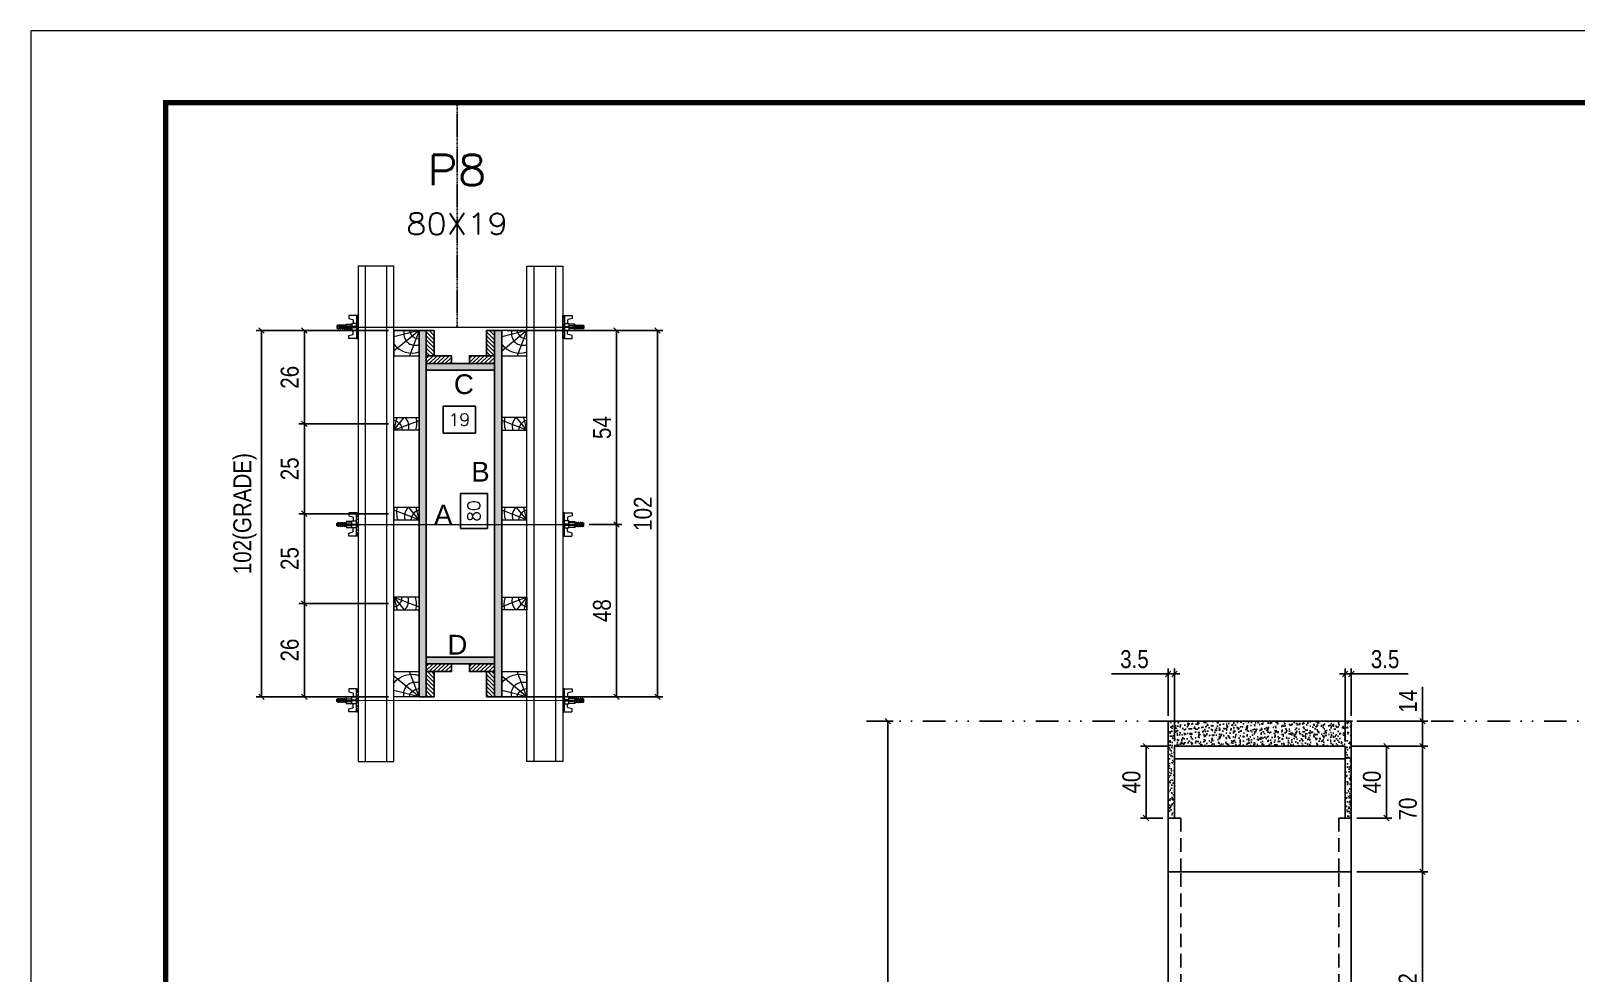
# Model space of a CAD drawing. Header units: millimetres. Extents: x 169816 to 178745, y 96537 to 113647.
# Drawn here: x 174585 to 175445, y 109696 to 110221 of the extents above; entities that cross this region are included whole.
import ezdxf
from ezdxf.enums import TextEntityAlignment as Align

# ---------------------------------------------------------------- set-up
doc = ezdxf.new("R2010")
doc.units = ezdxf.units.MM
for name, pattern in [('DASHED', [0.75, 0.5, -0.25]), ('DIVIDE2', [0.625, 0.25, -0.125, 0, -0.125, 0, -0.125]), ('HIDDEN', [0.375, 0.25, -0.125])]:
    doc.linetypes.add(name, pattern=pattern)
for name, color, linetype in [('CHAPA', 1, 'Continuous'), ('COTA', 241, 'Continuous'), ('Cota Seção (2x)', 241, 'Continuous'), ('MEIO_PONT', 93, 'Continuous'), ('Nível', 160, 'Continuous'), ('Painéis', 200, 'Continuous'), ('SARR_2.2x7', 40, 'Continuous'), ('SARRAFO', 251, 'Continuous'), ('Sarrafo de Pressão', 42, 'HIDDEN'), ('Texto de Titulo', 7, 'Continuous'), ('Texto Qtd Sarr', 242, 'Continuous'), ('TEXTO_GERAL', 7, 'Continuous')]:
    doc.layers.add(name, color=color, linetype=linetype)
for name, color, linetype, lineweight in [('Folhas', 255, 'Continuous', 9), ('Hachura', 251, 'Continuous', 9), ('Madeira', 126, 'Continuous', 18), ('Perfil Metálico', 224, 'Continuous', 18), ('SARRAFO DE PRESSAO', 251, 'DASHED', 9), ('Texto Seção', 7, 'Continuous', 15)]:
    doc.layers.add(name, color=color, linetype=linetype, lineweight=lineweight)
doc.styles.add('ARIAL', font='arial.ttf')
doc.styles.add('COTA TECNICA', font='techl___.ttf', dxfattribs={"height": 10})
doc.styles.add('COTA TECNICA 2X', font='techl___.ttf', dxfattribs={"height": 10})
doc.styles.add('COTA TECNICA-50', font='techl___.ttf', dxfattribs={"height": 10})
doc.styles.add('ROMANS', font='romans.shx')
doc.dimstyles.new('COTA PAINEL-50', dxfattribs={"dimtxt": 10, "dimasz": 3, "dimexe": 3, "dimexo": 3, "dimgap": 3, "dimtad": 1, "dimdec": 1, "dimzin": 12, "dimdsep": 46, "dimtxsty": 'COTA TECNICA-50', "dimblk1": 'OBLIQUE', "dimblk2": 'OBLIQUE', "dimsah": 1, "dimcen": 0.9, "dimclrd": 4, "dimclre": 4, "dimclrt": 240, "dimadec": 1, "dimazin": 3, "dimtfac": 1, "dimtdec": 1, "dimtmove": 0, "dimatfit": 3, "dimfxl": 1, "dimtolj": 1, "dimtzin": 12, "dimarcsym": 0})
doc.dimstyles.new('PAINEL', dxfattribs={"dimtxt": 10, "dimasz": 3, "dimexe": 3, "dimexo": 3, "dimgap": 3, "dimtad": 1, "dimdec": 1, "dimzin": 12, "dimdsep": 46, "dimtxsty": 'COTA TECNICA', "dimblk1": 'OBLIQUE', "dimblk2": 'OBLIQUE', "dimsah": 1, "dimcen": 0.9, "dimclrd": 4, "dimclre": 4, "dimclrt": 240, "dimadec": 1, "dimazin": 3, "dimtfac": 1, "dimtdec": 1, "dimtmove": 0, "dimatfit": 3, "dimfxl": 1, "dimtolj": 1, "dimtzin": 12, "dimarcsym": 0})
doc.dimstyles.new('SECAO PILAR', dxfattribs={"dimtxt": 10, "dimasz": 3, "dimexe": 3, "dimexo": 3, "dimgap": 3, "dimtad": 1, "dimdec": 1, "dimlfac": 0.5, "dimzin": 12, "dimdsep": 46, "dimtxsty": 'COTA TECNICA 2X', "dimblk1": 'OBLIQUE', "dimblk2": 'OBLIQUE', "dimsah": 1, "dimcen": 0.9, "dimclrd": 256, "dimclre": 256, "dimclrt": 256, "dimadec": 1, "dimazin": 3, "dimtfac": 1, "dimtdec": 1, "dimtmove": 0, "dimatfit": 3, "dimfxl": 1, "dimtolj": 1, "dimtzin": 12, "dimarcsym": 0})
doc.dimstyles.new('SECÇÃO 2', dxfattribs={"dimtxt": 7, "dimasz": 6, "dimexe": 0.18, "dimexo": 2, "dimgap": -4, "dimtad": 3, "dimdec": 1, "dimlfac": 0.5, "dimzin": 12, "dimdsep": 46, "dimtxsty": 'ROMANS', "dimblk": 'ARCHTICK', "dimcen": 0.09, "dimse1": 1, "dimse2": 1, "dimsd1": 1, "dimsd2": 1, "dimclrd": 180, "dimclre": 5, "dimclrt": 1, "dimadec": 0, "dimazin": 3, "dimtfac": 1, "dimtdec": 1, "dimtofl": 0, "dimtmove": 0, "dimatfit": 3, "dimldrblk": 'ARCHTICK', "dimfxl": 1, "dimtolj": 1, "dimtzin": 0, "dimarcsym": 0})
pattern_1 = [(135, (151913.3572, 119353.3252), (-1.12253202, -1.12253202), [])]
pattern_2 = [(135, (151913.3572, 119178.3252), (-1.12253202, -1.12253202), [])]

# ---------------------------------------------------------------- blocks, each defined once
blk = doc.blocks.new('9999999999')
at = {"layer": 'Folhas'}
blk.add_lwpolyline([(98138.98, 34190.21), (99623.98, 34190.21), (99623.98, 35240.21), (98138.98, 35240.21)], close=True, dxfattribs=at)
at = {"layer": 'Folhas', "color": 30, "const_width": 3}
blk.add_lwpolyline([(98213.98, 34230.21), (99583.98, 34230.21), (99583.98, 35200.21), (98213.98, 35200.21)], close=True, dxfattribs=at)
blk = doc.blocks.new('*D120')
at = {"layer": 'Cota Seção (2x)', "color": 180, "lineweight": -2, "transparency": 16777216}
for p, q in [((174838.77, 109963.54), (174823.77, 109963.54)), ((174823.77, 109963.54), (174823.77, 109944.2)), ((174838.77, 109944.2), (174838.77, 109963.54)), ((174823.77, 109944.2), (174838.77, 109944.2))]:
    blk.add_line(p, q, dxfattribs=at)
at = {"layer": 'Defpoints', "color": 0, "transparency": 16777216}
for p in [(174804.77, 110032.37), (174804.77, 109872.37), (174842.77, 109872.37)]:
    blk.add_point(p, dxfattribs=at)
at = {"layer": 'Cota Seção (2x)', "color": 1, "transparency": 16777216, "insert": (174831.27, 109953.87), "char_height": 7, "attachment_point": 5, "rotation": 90, "style": 'ROMANS'}
blk.add_mtext('\\A1;80', dxfattribs=at)
blk = doc.blocks.new('_ArchTick')
at = {"color": 0, "linetype": 'ByBlock', "const_width": 0.15}
blk.add_lwpolyline([(-0.5, -0.5), (0.5, 0.5)], dxfattribs=at)
blk = doc.blocks.new('_Oblique')
at = {"color": 0, "linetype": 'ByBlock', "lineweight": -2}
blk.add_line((-0.5, -0.5), (0.5, 0.5), dxfattribs=at)
blk = doc.blocks.new('*D121')
at = {"layer": 'Cota Seção (2x)', "lineweight": -2, "transparency": 16777216}
for p, q in [((174849.77, 110054.37), (174936.54, 110054.37)), ((174933.54, 110054.37), (174933.54, 109850.37)), ((174849.77, 109850.37), (174936.54, 109850.37))]:
    blk.add_line(p, q, dxfattribs=at)
at = {"layer": 'Defpoints', "color": 0, "transparency": 16777216}
for p in [(174846.77, 110054.37), (174846.77, 109850.37), (174933.54, 109850.37)]:
    blk.add_point(p, dxfattribs=at)
at = {"layer": 'Cota Seção (2x)', "lineweight": -2, "transparency": 16777216, "xscale": 3, "yscale": 3, "zscale": 3}
for p, rotation in [((174933.54, 110054.37), 90), ((174933.54, 109850.37), 270)]:
    blk.add_blockref('_Oblique', p, dxfattribs=dict(at, rotation=rotation))
at = {"layer": 'Cota Seção (2x)', "transparency": 16777216, "insert": (174925.44, 109952.37), "char_height": 10, "attachment_point": 5, "rotation": 90, "style": 'COTA TECNICA 2X'}
blk.add_mtext('\\A1;102', dxfattribs=at)
blk = doc.blocks.new('*D122')
at = {"layer": 'Cota Seção (2x)', "lineweight": -2, "transparency": 16777216}
for p, q in [((174883.77, 110054.37), (174913.77, 110054.37)), ((174910.77, 110054.37), (174910.77, 109946.31)), ((174895.57, 109946.31), (174913.77, 109946.31))]:
    blk.add_line(p, q, dxfattribs=at)
at = {"layer": 'Defpoints', "color": 0, "transparency": 16777216}
for p in [(174880.77, 110054.37), (174892.57, 109946.31), (174910.77, 109946.31)]:
    blk.add_point(p, dxfattribs=at)
at = {"layer": 'Cota Seção (2x)', "lineweight": -2, "transparency": 16777216, "xscale": 3, "yscale": 3, "zscale": 3}
for p, rotation in [((174910.77, 110054.37), 90), ((174910.77, 109946.31), 270)]:
    blk.add_blockref('_Oblique', p, dxfattribs=dict(at, rotation=rotation))
at = {"layer": 'Cota Seção (2x)', "transparency": 16777216, "insert": (174902.66, 110000.34), "char_height": 10, "attachment_point": 5, "rotation": 90, "style": 'COTA TECNICA 2X'}
blk.add_mtext('\\A1;54', dxfattribs=at)
blk = doc.blocks.new('*D123')
at = {"layer": 'Cota Seção (2x)', "lineweight": -2, "transparency": 16777216}
for p, q in [((174895.57, 109946.31), (174913.77, 109946.31)), ((174910.77, 109850.37), (174910.77, 109946.31)), ((174883.77, 109850.37), (174913.77, 109850.37))]:
    blk.add_line(p, q, dxfattribs=at)
at = {"layer": 'Defpoints', "color": 0, "transparency": 16777216}
for p in [(174892.57, 109946.31), (174910.77, 109946.31), (174880.77, 109850.37)]:
    blk.add_point(p, dxfattribs=at)
at = {"layer": 'Cota Seção (2x)', "lineweight": -2, "transparency": 16777216, "xscale": 3, "yscale": 3, "zscale": 3}
for p, rotation in [((174910.77, 109946.31), 90), ((174910.77, 109850.37), 270)]:
    blk.add_blockref('_Oblique', p, dxfattribs=dict(at, rotation=rotation))
at = {"layer": 'Cota Seção (2x)', "transparency": 16777216, "insert": (174902.68, 109898.34), "char_height": 10, "attachment_point": 5, "rotation": 90, "style": 'COTA TECNICA 2X'}
blk.add_mtext('\\A1;48', dxfattribs=at)
blk = doc.blocks.new('*D124')
at = {"layer": 'Cota Seção (2x)', "color": 180, "lineweight": -2, "transparency": 16777216}
for p, q in [((174832.15, 110012.28), (174814.15, 110012.28)), ((174814.15, 110012.28), (174814.15, 109997.28)), ((174832.15, 109997.28), (174832.15, 110012.28)), ((174814.15, 109997.28), (174832.15, 109997.28))]:
    blk.add_line(p, q, dxfattribs=at)
at = {"layer": 'Defpoints', "color": 0, "transparency": 16777216}
for p in [(174804.77, 110032.37), (174842.77, 110032.37), (174842.77, 109993.28)]:
    blk.add_point(p, dxfattribs=at)
at = {"layer": 'Cota Seção (2x)', "color": 1, "transparency": 16777216, "insert": (174823.15, 110004.78), "char_height": 7, "attachment_point": 5, "style": 'ROMANS'}
blk.add_mtext('\\A1;19', dxfattribs=at)
blk = doc.blocks.new('titulo1')
at = {"layer": 'Defpoints', "color": 252, "linetype": 'HIDDEN', "ltscale": 2}
blk.add_line((0, 0), (0, 125), dxfattribs=at)
at = {"layer": 'Defpoints', "style": 'ROMANS', "oblique": 15}
blk.add_attdef('FOLHA', text='', height=10, dxfattribs=at).set_placement((0, 15.58), align=Align.MIDDLE_CENTER)
at = {"layer": 'Texto Qtd Sarr', "color": 3, "style": 'ROMANS', "oblique": 15}
for tag, height, p in [('TITULO', 17, (0, 71.45)), ('SEÇÃO', 12, (0, 41.55))]:
    blk.add_attdef(tag, text='', height=height, dxfattribs=at).set_placement(p, align=Align.MIDDLE_CENTER)
blk = doc.blocks.new('PONTALETE')
at = {"layer": 'Madeira'}
for q in [(2.71, 7), (7, 5.76), (7, 1.74)]:
    blk.add_line((0, 0), q, dxfattribs=at)
blk.add_lwpolyline([(0, 0), (7, 0), (7, 7), (0, 7)], close=True, dxfattribs=at)
for centre, radius, start, end in [((2.04, 0.06), 6.23, 37.2818, 109.0913), ((1.09, 0.9), 3.19, 343.603, 109.9847), ((-0.21, -0.78), 3.09, 14.6322, 86.0383)]:
    blk.add_arc(centre, radius, start, end, dxfattribs=at)
blk = doc.blocks.new('*D125')
at = {"layer": 'Cota Seção (2x)', "lineweight": -2, "transparency": 16777216}
for p, q in [((174783.77, 110054.37), (174709.99, 110054.37)), ((174712.99, 110054.37), (174712.99, 109850.37)), ((174783.77, 109850.37), (174709.99, 109850.37))]:
    blk.add_line(p, q, dxfattribs=at)
at = {"layer": 'Defpoints', "color": 0, "transparency": 16777216}
for p in [(174786.77, 110054.37), (174712.99, 109850.37), (174786.77, 109850.37)]:
    blk.add_point(p, dxfattribs=at)
at = {"layer": 'Cota Seção (2x)', "lineweight": -2, "transparency": 16777216, "xscale": 3, "yscale": 3, "zscale": 3}
for p, rotation in [((174712.99, 110054.37), 90), ((174712.99, 109850.37), 270)]:
    blk.add_blockref('_Oblique', p, dxfattribs=dict(at, rotation=rotation))
at = {"layer": 'Cota Seção (2x)', "transparency": 16777216, "insert": (174703.77, 109952.37), "char_height": 10, "attachment_point": 5, "rotation": 90, "style": 'COTA TECNICA 2X'}
blk.add_mtext('\\A1;102(GRADE)', dxfattribs=at)
blk = doc.blocks.new('*D126')
at = {"layer": 'Cota Seção (2x)', "lineweight": -2, "transparency": 16777216}
for p, q in [((174783.77, 109902.37), (174733.83, 109902.37)), ((174736.83, 109902.37), (174736.83, 109850.37)), ((174783.77, 109850.37), (174733.83, 109850.37))]:
    blk.add_line(p, q, dxfattribs=at)
at = {"layer": 'Defpoints', "color": 0, "transparency": 16777216}
for p in [(174786.77, 109902.37), (174736.83, 109850.37), (174786.77, 109850.37)]:
    blk.add_point(p, dxfattribs=at)
at = {"layer": 'Cota Seção (2x)', "lineweight": -2, "transparency": 16777216, "xscale": 3, "yscale": 3, "zscale": 3}
for p, rotation in [((174736.83, 109902.37), 90), ((174736.83, 109850.37), 270)]:
    blk.add_blockref('_Oblique', p, dxfattribs=dict(at, rotation=rotation))
at = {"layer": 'Cota Seção (2x)', "transparency": 16777216, "insert": (174728.73, 109876.37), "char_height": 10, "attachment_point": 5, "rotation": 90, "style": 'COTA TECNICA 2X'}
blk.add_mtext('\\A1;26', dxfattribs=at)
blk = doc.blocks.new('MEIO PONTALETE')
at = {"layer": 'Madeira'}
for q in [(2.71, 7), (3.5, 2.88), (3.5, 0.87)]:
    blk.add_line((0, 0), q, dxfattribs=at)
blk.add_lwpolyline([(0, 0), (3.5, 0), (3.5, 7), (0, 7)], close=True, dxfattribs=at)
for centre, radius, start, end in [((2.04, 0.06), 6.23, 76.4499, 109.0913), ((1.09, 0.9), 3.19, 40.9063, 109.9847), ((-0.21, -0.78), 3.09, 14.6322, 86.0383)]:
    blk.add_arc(centre, radius, start, end, dxfattribs=at)
blk = doc.blocks.new('C')
at = {"layer": 'Hachura', "color": 0}
for p, q in [((0, 3.22), (0, -3.22)), ((0.45, 3.22), (0, 3.22)), ((0.46, 3.16), (0, 3.16)), ((0.46, 3.05), (0, 3.05)), ((0.46, 2.88), (0, 2.88)), ((0, 2.75), (0, -1.16)), ((0.46, 2.65), (0, 2.65)), ((0.46, 2.23), (0, 2.23)), ((0.46, 1.51), (0, 1.51)), ((0.39, 0.49), (0.17, 0.49)), ((0.45, -3.23), (0.45, 3.22)), ((0.45, 3.22), (2.58, 3.22)), ((1.74, 0.97), (0.45, 0.97)), ((1.45, 0.1), (0.45, 0.1)), ((1.35, 1.94), (1.35, 0.96)), ((2.58, 2.39), (1.47, 2.09)), ((1.74, -0.97), (1.74, 0.97)), ((1.74, 0.97), (1.74, 0.84)), ((1.74, 0.97), (1.74, 0.84)), ((1.74, 0.84), (3.35, 0.84)), ((3.35, 0.45), (1.74, 0.45)), ((2.58, 3.22), (2.58, 2.39)), ((3.32, 0.84), (3.32, -0.84)), ((3.35, 0.84), (3.35, -0.84)), ((3.68, 0.45), (3.35, 0.45)), ((3.84, -0.52), (3.35, 0.45)), ((3.35, 0.06), (3.67, -0.57)), ((3.68, 0.45), (4.16, -0.52)), ((3.72, 0.5), (4.25, -0.57)), ((4.37, -0.55), (3.83, 0.53)), ((4.15, 0.45), (3.93, 0.45)), ((4.42, -0.52), (3.93, 0.45)), ((4.15, 0.45), (4.26, 0.45)), ((4.26, 0.45), (4.74, -0.52)), ((4.3, 0.5), (4.83, -0.57)), ((4.95, -0.55), (4.41, 0.53)), ((4.51, 0.45), (4.84, 0.45)), ((5, -0.52), (4.51, 0.45)), ((4.84, 0.45), (5.32, -0.52)), ((4.88, 0.5), (5.41, -0.57)), ((5.53, -0.55), (4.99, 0.53)), ((5.58, -0.52), (5.09, 0.45)), ((5.42, 0.45), (5.09, 0.45)), ((5.58, -0.52), (5.09, 0.45)), ((5.42, 0.45), (5.74, -0.19)), ((5.46, 0.5), (5.74, -0.07)), ((5.74, 0.19), (5.57, 0.53)), ((5.74, 0.32), (5.68, 0.45)), ((5.68, 0.45), (5.74, 0.45)), ((5.74, 0.45), (5.9, 0.29)), ((5.74, 0.45), (5.74, -0.52)), ((5.9, -0.36), (5.9, 0.29)), ((0.45, 0), (0, 0)), ((0.46, -1.52), (0, -1.52)), ((0.46, -2.23), (0, -2.23)), ((0.46, -2.65), (0, -2.65)), ((0.46, -2.88), (0, -2.88)), ((0.46, -3.05), (0, -3.05)), ((0.46, -3.16), (0, -3.16)), ((0, -3.22), (2.57, -3.22)), ((0.08, -0.48), (0.29, -0.48)), ((0.29, -0.48), (0.4, -0.48)), ((0.45, 0), (0.45, -0.97)), ((0.45, -0.16), (1.45, -0.16)), ((0.45, -0.65), (0.45, -0.32)), ((0.45, -3.23), (0.45, -0.65)), ((0.45, -0.97), (1.74, -0.97)), ((1.35, -1.94), (1.35, -0.97)), ((2.58, -2.39), (1.47, -2.1)), ((3.35, -0.32), (1.74, -0.32)), ((3.35, -0.84), (1.74, -0.84)), ((2.58, -3.23), (2.58, -2.39)), ((3.35, -0.07), (3.58, -0.52)), ((3.35, -0.52), (3.58, -0.52)), ((3.84, -0.52), (4.16, -0.52)), ((4.42, -0.52), (4.74, -0.52)), ((4.63, -0.52), (4.74, -0.52)), ((5, -0.52), (5.32, -0.52)), ((5.58, -0.52), (5.74, -0.52)), ((5.74, -0.52), (5.9, -0.36)), ((5.74, -0.52), (5.74, -0.52))]:
    blk.add_line(p, q, dxfattribs=at)
for centre, radius, start, end in [((1.52, 1.94), 0.161, 104.7436, 180), ((1.44, -0.03), 0.129, 272.695, 87.305), ((3.81, 0.39), 0.143, 25.5688, 154.4312), ((4.39, 0.39), 0.143, 25.5688, 154.4312), ((4.97, 0.39), 0.143, 25.5688, 154.4312), ((5.55, 0.39), 0.143, 25.5688, 154.4312), ((0.17, -0.37), 0.174, 221.744, 317.8592), ((1.52, -1.94), 0.161, 180, 255.2564), ((3.71, -0.4), 0.174, 222.1408, 318.256), ((4.29, -0.4), 0.174, 222.1408, 318.256), ((4.87, -0.4), 0.174, 222.1408, 318.256), ((5.45, -0.4), 0.174, 222.1408, 318.256), ((5.61, -0.4), 0.174, 317.8592, 318.256)]:
    blk.add_arc(centre, radius, start, end, dxfattribs=at)
blk = doc.blocks.new('*D118')
at = {"layer": 'COTA', "lineweight": -2, "transparency": 16777216}
for p, q in [((174783.77, 110054.37), (174733.83, 110054.37)), ((174736.83, 110054.37), (174736.83, 110002.37)), ((174783.77, 110002.37), (174733.83, 110002.37))]:
    blk.add_line(p, q, dxfattribs=at)
at = {"layer": 'Defpoints', "color": 0, "transparency": 16777216}
for p in [(174786.77, 110054.37), (174736.83, 110002.37), (174786.77, 110002.37)]:
    blk.add_point(p, dxfattribs=at)
at = {"layer": 'COTA', "lineweight": -2, "transparency": 16777216, "xscale": 3, "yscale": 3, "zscale": 3}
for p, rotation in [((174736.83, 110054.37), 90), ((174736.83, 110002.37), 270)]:
    blk.add_blockref('_Oblique', p, dxfattribs=dict(at, rotation=rotation))
at = {"layer": 'COTA', "transparency": 16777216, "insert": (174728.73, 110028.37), "char_height": 10, "attachment_point": 5, "rotation": 90, "style": 'COTA TECNICA 2X'}
blk.add_mtext('\\A1;26', dxfattribs=at)
blk = doc.blocks.new('*D119')
at = {"layer": 'Cota Seção (2x)', "lineweight": -2, "transparency": 16777216}
for p, q in [((174783.77, 110002.37), (174733.83, 110002.37)), ((174736.83, 110002.37), (174736.83, 109952.37)), ((174783.77, 109952.37), (174733.83, 109952.37))]:
    blk.add_line(p, q, dxfattribs=at)
at = {"layer": 'Defpoints', "color": 0, "transparency": 16777216}
for p in [(174786.77, 110002.37), (174736.83, 109952.37), (174786.77, 109952.37)]:
    blk.add_point(p, dxfattribs=at)
at = {"layer": 'Cota Seção (2x)', "lineweight": -2, "transparency": 16777216, "xscale": 3, "yscale": 3, "zscale": 3}
for p, rotation in [((174736.83, 110002.37), 90), ((174736.83, 109952.37), 270)]:
    blk.add_blockref('_Oblique', p, dxfattribs=dict(at, rotation=rotation))
at = {"layer": 'Cota Seção (2x)', "transparency": 16777216, "insert": (174728.72, 109977.37), "char_height": 10, "attachment_point": 5, "rotation": 90, "style": 'COTA TECNICA 2X'}
blk.add_mtext('\\A1;25', dxfattribs=at)
blk = doc.blocks.new('*D127')
at = {"layer": 'Cota Seção (2x)', "lineweight": -2, "transparency": 16777216}
for p, q in [((174783.77, 109952.37), (174733.83, 109952.37)), ((174736.83, 109952.37), (174736.83, 109902.37)), ((174783.77, 109902.37), (174733.83, 109902.37))]:
    blk.add_line(p, q, dxfattribs=at)
at = {"layer": 'Defpoints', "color": 0, "transparency": 16777216}
for p in [(174786.77, 109952.37), (174736.83, 109902.37), (174786.77, 109902.37)]:
    blk.add_point(p, dxfattribs=at)
at = {"layer": 'Cota Seção (2x)', "lineweight": -2, "transparency": 16777216, "xscale": 3, "yscale": 3, "zscale": 3}
for p, rotation in [((174736.83, 109952.37), 90), ((174736.83, 109902.37), 270)]:
    blk.add_blockref('_Oblique', p, dxfattribs=dict(at, rotation=rotation))
at = {"layer": 'Cota Seção (2x)', "transparency": 16777216, "insert": (174728.72, 109927.37), "char_height": 10, "attachment_point": 5, "rotation": 90, "style": 'COTA TECNICA 2X'}
blk.add_mtext('\\A1;25', dxfattribs=at)
blk = doc.blocks.new('*D359')
at = {"layer": 'COTA', "color": 4, "lineweight": -2, "transparency": 16777216}
for p, q in [((175052.99, 109836.79), (175064.84, 109836.79)), ((175061.84, 109496.79), (175061.84, 109836.79)), ((175052.99, 109496.79), (175064.84, 109496.79))]:
    blk.add_line(p, q, dxfattribs=at)
at = {"layer": 'Defpoints', "color": 0, "transparency": 16777216}
for p in [(175049.99, 109836.79), (175061.84, 109836.79), (175049.99, 109496.79)]:
    blk.add_point(p, dxfattribs=at)
at = {"layer": 'COTA', "color": 4, "lineweight": -2, "transparency": 16777216, "xscale": 3, "yscale": 3, "zscale": 3}
for p, rotation in [((175061.84, 109836.79), 90), ((175061.84, 109496.79), 270)]:
    blk.add_blockref('_Oblique', p, dxfattribs=dict(at, rotation=rotation))
at = {"layer": 'COTA', "color": 240, "transparency": 16777216, "insert": (175053.63, 109666.79), "char_height": 10, "attachment_point": 5, "rotation": 90, "style": 'COTA TECNICA-50'}
blk.add_mtext('\\A1;340', dxfattribs=at)
blk = doc.blocks.new('*D349')
at = {"layer": 'COTA', "color": 4, "lineweight": -2, "transparency": 16777216}
for p, q in [((175319.53, 109822.79), (175362.67, 109822.79)), ((175359.67, 109752.79), (175359.67, 109822.79)), ((175323.03, 109752.79), (175362.67, 109752.79))]:
    blk.add_line(p, q, dxfattribs=at)
at = {"layer": 'Defpoints', "color": 0, "transparency": 16777216}
for p in [(175316.53, 109822.79), (175359.67, 109822.79), (175320.03, 109752.79)]:
    blk.add_point(p, dxfattribs=at)
at = {"layer": 'COTA', "color": 4, "lineweight": -2, "transparency": 16777216, "xscale": 3, "yscale": 3, "zscale": 3}
for p, rotation in [((175359.67, 109822.79), 90), ((175359.67, 109752.79), 270)]:
    blk.add_blockref('_Oblique', p, dxfattribs=dict(at, rotation=rotation))
at = {"layer": 'COTA', "color": 240, "transparency": 16777216, "insert": (175351.57, 109787.79), "char_height": 10, "attachment_point": 5, "rotation": 90, "style": 'COTA TECNICA-50'}
blk.add_mtext('\\A1;70', dxfattribs=at)
blk = doc.blocks.new('*D350')
at = {"layer": 'COTA', "color": 4, "lineweight": -2, "transparency": 16777216}
for p, q in [((175359.67, 109836.79), (175359.67, 109855.91)), ((175323.03, 109836.79), (175362.67, 109836.79)), ((175359.67, 109822.79), (175359.67, 109836.79)), ((175319.53, 109822.79), (175362.67, 109822.79))]:
    blk.add_line(p, q, dxfattribs=at)
at = {"layer": 'Defpoints', "color": 0, "transparency": 16777216}
for p in [(175320.03, 109836.79), (175359.67, 109836.79), (175316.53, 109822.79)]:
    blk.add_point(p, dxfattribs=at)
at = {"layer": 'COTA', "color": 4, "lineweight": -2, "transparency": 16777216, "xscale": 3, "yscale": 3, "zscale": 3}
for p, rotation in [((175359.67, 109836.79), 90), ((175359.67, 109822.79), 270)]:
    blk.add_blockref('_Oblique', p, dxfattribs=dict(at, rotation=rotation))
at = {"layer": 'COTA', "color": 240, "transparency": 16777216, "insert": (175351.6, 109847.85), "char_height": 10, "attachment_point": 5, "rotation": 90, "style": 'COTA TECNICA-50'}
blk.add_mtext('\\A1;14', dxfattribs=at)
blk = doc.blocks.new('*D353')
at = {"layer": 'COTA', "color": 4, "lineweight": -2, "transparency": 16777216}
for p, q in [((175323.03, 109752.79), (175362.67, 109752.79)), ((175359.67, 109620.79), (175359.67, 109752.79)), ((175323.03, 109620.79), (175362.67, 109620.79))]:
    blk.add_line(p, q, dxfattribs=at)
at = {"layer": 'Defpoints', "color": 0, "transparency": 16777216}
for p in [(175320.03, 109752.79), (175359.67, 109752.79), (175320.03, 109620.79)]:
    blk.add_point(p, dxfattribs=at)
at = {"layer": 'COTA', "color": 4, "lineweight": -2, "transparency": 16777216, "xscale": 3, "yscale": 3, "zscale": 3}
for p, rotation in [((175359.67, 109752.79), 90), ((175359.67, 109620.79), 270)]:
    blk.add_blockref('_Oblique', p, dxfattribs=dict(at, rotation=rotation))
at = {"layer": 'COTA', "color": 240, "transparency": 16777216, "insert": (175351.45, 109686.79), "char_height": 10, "attachment_point": 5, "rotation": 90, "style": 'COTA TECNICA-50'}
blk.add_mtext('\\A1;132', dxfattribs=at)
blk = doc.blocks.new('*D363')
at = {"layer": 'COTA', "color": 4, "lineweight": -2, "transparency": 16777216}
for p, q in [((175319.53, 109822.79), (175342.63, 109822.79)), ((175339.63, 109822.79), (175339.63, 109782.79)), ((175323.03, 109782.79), (175342.63, 109782.79))]:
    blk.add_line(p, q, dxfattribs=at)
at = {"layer": 'Defpoints', "color": 0, "transparency": 16777216}
for p in [(175316.53, 109822.79), (175320.03, 109782.79), (175339.63, 109782.79)]:
    blk.add_point(p, dxfattribs=at)
at = {"layer": 'COTA', "color": 4, "lineweight": -2, "transparency": 16777216, "xscale": 3, "yscale": 3, "zscale": 3}
for p, rotation in [((175339.63, 109822.79), 90), ((175339.63, 109782.79), 270)]:
    blk.add_blockref('_Oblique', p, dxfattribs=dict(at, rotation=rotation))
at = {"layer": 'COTA', "color": 240, "transparency": 16777216, "insert": (175331.52, 109802.79), "char_height": 10, "attachment_point": 5, "rotation": 90, "style": 'COTA TECNICA'}
blk.add_mtext('\\A1;40', dxfattribs=at)
blk = doc.blocks.new('*D364')
at = {"layer": 'COTA', "color": 4, "lineweight": -2, "transparency": 16777216}
for p, q in [((175218.53, 109822.79), (175202.67, 109822.79)), ((175205.67, 109822.79), (175205.67, 109782.79)), ((175215.03, 109782.79), (175202.67, 109782.79))]:
    blk.add_line(p, q, dxfattribs=at)
at = {"layer": 'Defpoints', "color": 0, "transparency": 16777216}
for p in [(175221.53, 109822.79), (175205.67, 109782.79), (175218.03, 109782.79)]:
    blk.add_point(p, dxfattribs=at)
at = {"layer": 'COTA', "color": 4, "lineweight": -2, "transparency": 16777216, "xscale": 3, "yscale": 3, "zscale": 3}
for p, rotation in [((175205.67, 109822.79), 90), ((175205.67, 109782.79), 270)]:
    blk.add_blockref('_Oblique', p, dxfattribs=dict(at, rotation=rotation))
at = {"layer": 'COTA', "color": 240, "transparency": 16777216, "insert": (175197.57, 109802.79), "char_height": 10, "attachment_point": 5, "rotation": 90, "style": 'COTA TECNICA'}
blk.add_mtext('\\A1;40', dxfattribs=at)
blk = doc.blocks.new('*D365')
at = {"layer": 'COTA', "color": 4, "lineweight": -2, "transparency": 16777216}
for p, q in [((175218.03, 109863.04), (175186.43, 109863.04)), ((175218.03, 109839.79), (175218.03, 109866.04)), ((175221.53, 109863.04), (175218.03, 109863.04)), ((175221.53, 109825.79), (175221.53, 109866.04)), ((175221.53, 109863.04), (175224.53, 109863.04))]:
    blk.add_line(p, q, dxfattribs=at)
at = {"layer": 'Defpoints', "color": 0, "transparency": 16777216}
for p in [(175218.03, 109863.04), (175218.03, 109836.79), (175221.53, 109822.79)]:
    blk.add_point(p, dxfattribs=at)
at = {"layer": 'COTA', "color": 4, "lineweight": -2, "transparency": 16777216, "xscale": 3, "yscale": 3, "zscale": 3}
blk.add_blockref('_Oblique', (175218.03, 109863.04), dxfattribs=at)
at = {"layer": 'COTA', "color": 4, "lineweight": -2, "transparency": 16777216, "xscale": 3, "yscale": 3, "zscale": 3, "rotation": 180}
blk.add_blockref('_Oblique', (175221.53, 109863.04), dxfattribs=at)
at = {"layer": 'COTA', "color": 240, "transparency": 16777216, "insert": (175199.23, 109871.26), "char_height": 10, "attachment_point": 5, "style": 'COTA TECNICA'}
blk.add_mtext('\\A1;3.5', dxfattribs=at)
blk = doc.blocks.new('*D366')
at = {"layer": 'COTA', "color": 4, "lineweight": -2, "transparency": 16777216}
for p, q in [((175316.53, 109863.04), (175313.53, 109863.04)), ((175316.53, 109825.79), (175316.53, 109866.04)), ((175316.53, 109863.04), (175320.03, 109863.04)), ((175320.03, 109839.79), (175320.03, 109866.04)), ((175320.03, 109863.04), (175351.64, 109863.04))]:
    blk.add_line(p, q, dxfattribs=at)
at = {"layer": 'Defpoints', "color": 0, "transparency": 16777216}
for p in [(175320.03, 109863.04), (175320.03, 109836.79), (175316.53, 109822.79)]:
    blk.add_point(p, dxfattribs=at)
at = {"layer": 'COTA', "color": 4, "lineweight": -2, "transparency": 16777216, "xscale": 3, "yscale": 3, "zscale": 3}
blk.add_blockref('_Oblique', (175316.53, 109863.04), dxfattribs=at)
at = {"layer": 'COTA', "color": 4, "lineweight": -2, "transparency": 16777216, "xscale": 3, "yscale": 3, "zscale": 3, "rotation": 180}
blk.add_blockref('_Oblique', (175320.03, 109863.04), dxfattribs=at)
at = {"layer": 'COTA', "color": 240, "transparency": 16777216, "insert": (175338.83, 109871.26), "char_height": 10, "attachment_point": 5, "style": 'COTA TECNICA'}
blk.add_mtext('\\A1;3.5', dxfattribs=at)

msp = doc.modelspace()

# ---------------------------------------------------------------- hatches: boundary and pattern name
at = {"layer": 'COTA', "linetype": 'ByBlock'}
h = msp.add_hatch(dxfattribs=at)
h.set_pattern_fill('AR-CONC', color=256, scale=0.03)
h.set_pattern_definition([(50, (2881.569, -1150.575), (5.46554007, -0.47817257), [0.5715, -6.2865]), (355, (2881.569, -1150.575), (-1.05730264, 5.73170536), [0.4572, -5.02921753]), (100.4514447, (2882.0246, -1150.615), (4.40823741, 5.25353256), [0.48570026, -5.34270734]), (46.1842, (2881.569, -1149.051), (8.13237123, -1.26126984), [0.85725, -9.42975]), (96.6355576, (2882.247, -1149.156), (7.12212402, 7.42278374), [0.7285507, -8.01406824]), (351.184151, (2881.569, -1149.051), (7.12212402, 7.42278374), [0.685799, -7.54379196]), (21, (2882.331, -1149.432), (4.54843174, -3.06795595), [0.5715, -6.2865]), (326, (2882.331, -1149.432), (1.85406085, 5.52563898), [0.4572, -5.0292]), (71.451445, (2882.71, -1149.688), (6.40249258, 2.45768307), [0.48570026, -5.34269813]), (37.5, (2881.5691, -1150.5751), (0.092658098, 2.536651166), [0, -4.96824, 0, -5.1054, 0, -5.04825]), (7.5, (2881.5691, -1150.575), (2.004589875, 3.005417245), [0, -2.91084, 0, -4.85394, 0, -1.92405]), (327.5, (2879.8699, -1150.5751), (4.067717855, -0.17186232), [0, -1.905, 0, -5.9436, 0, -7.8867]), (317.5, (2879.108, -1150.575), (4.44387544, 0.76279473), [0, -2.4765, 0, -3.94716, 0, -5.6007])])
h.paths.add_polyline_path([(175320.03, 109782.79), (175320.03, 109836.79), (175218.03, 109836.79), (175218.03, 109782.79), (175221.53, 109782.79), (175221.53, 109822.79), (175316.53, 109822.79), (175316.53, 109782.79)])
at = {"layer": 'Hachura'}
h = msp.add_hatch(color=256, dxfattribs=at)
h.dxf.hatch_style = 1
h.paths.add_polyline_path([(174804.77, 109850.37), (174800.77, 109850.37), (174800.77, 110054.37), (174804.77, 110054.37)])
h = msp.add_hatch(color=256, dxfattribs=at)
h.dxf.hatch_style = 1
h.paths.add_polyline_path([(174804.77, 109850.37), (174800.77, 109850.37), (174800.77, 110054.37), (174804.77, 110054.37)])
h = msp.add_hatch(dxfattribs=at)
h.set_pattern_fill('ANSI31', color=256, scale=0.5, angle=90, style=0)
h.set_pattern_definition(pattern_2)
h.paths.add_polyline_path([(174804.77, 110040.37), (174809.17, 110040.37), (174809.17, 110054.37), (174804.77, 110054.37)])
h = msp.add_hatch(dxfattribs=at)
h.set_pattern_fill('ANSI31', color=256, scale=0.5, angle=90, style=0)
h.set_pattern_definition(pattern_2)
h.paths.add_polyline_path([(174842.77, 110040.37), (174838.37, 110040.37), (174838.37, 110054.37), (174842.77, 110054.37)])
h = msp.add_hatch(color=256, dxfattribs=at)
h.dxf.hatch_style = 1
h.paths.add_polyline_path([(174842.77, 109850.37), (174846.77, 109850.37), (174846.77, 110054.37), (174842.77, 110054.37)])
h = msp.add_hatch(color=256, dxfattribs=at)
h.dxf.hatch_style = 1
h.paths.add_polyline_path([(174842.77, 109850.37), (174846.77, 109850.37), (174846.77, 110054.37), (174842.77, 110054.37)])
h = msp.add_hatch(dxfattribs=at)
h.set_pattern_fill('ANSI31', color=256, scale=0.5, angle=540, style=0)
h.set_pattern_definition([(225, (165315.8135, 87110.9652), (1.12253202, -1.12253202), [])])
h.paths.add_polyline_path([(174804.77, 110040.37), (174804.77, 110035.97), (174818.77, 110035.97), (174818.77, 110040.37)])
h = msp.add_hatch(color=256, dxfattribs=at)
h.dxf.hatch_style = 1
h.paths.add_polyline_path([(174804.77, 110035.97), (174804.77, 110032.37), (174842.77, 110032.37), (174842.77, 110035.97)])
h = msp.add_hatch(color=256, dxfattribs=at)
h.dxf.hatch_style = 1
h.paths.add_polyline_path([(174804.77, 110035.97), (174804.77, 110032.37), (174842.77, 110032.37), (174842.77, 110035.97)])
h = msp.add_hatch(dxfattribs=at)
h.set_pattern_fill('ANSI31', color=256, scale=0.5, angle=540, style=0)
h.set_pattern_definition([(225, (165339.8135, 87110.9652), (1.12253202, -1.12253202), [])])
h.paths.add_polyline_path([(174828.77, 110040.37), (174828.77, 110035.97), (174842.77, 110035.97), (174842.77, 110040.37)])
h = msp.add_hatch(color=256, dxfattribs=at)
h.dxf.hatch_style = 1
h.paths.add_polyline_path([(174804.77, 109872.37), (174804.77, 109868.77), (174842.77, 109868.77), (174842.77, 109872.37)])
h = msp.add_hatch(color=256, dxfattribs=at)
h.dxf.hatch_style = 1
h.paths.add_polyline_path([(174804.77, 109872.37), (174804.77, 109868.77), (174842.77, 109868.77), (174842.77, 109872.37)])
h = msp.add_hatch(dxfattribs=at)
h.set_pattern_fill('ANSI31', color=256, scale=0.5, angle=540, style=0)
h.set_pattern_definition([(225, (165315.8135, 86939.3652), (1.12253202, -1.12253202), [])])
h.paths.add_polyline_path([(174804.77, 109868.77), (174804.77, 109864.37), (174818.77, 109864.37), (174818.77, 109868.77)])
h = msp.add_hatch(dxfattribs=at)
h.set_pattern_fill('ANSI31', color=256, scale=0.5, angle=90, style=0)
h.set_pattern_definition(pattern_1)
h.paths.add_polyline_path([(174804.77, 109864.37), (174809.17, 109864.37), (174809.17, 109850.37), (174804.77, 109850.37)])
h = msp.add_hatch(dxfattribs=at)
h.set_pattern_fill('ANSI31', color=256, scale=0.5, angle=540, style=0)
h.set_pattern_definition([(225, (165339.8135, 86939.3652), (1.12253202, -1.12253202), [])])
h.paths.add_polyline_path([(174828.77, 109868.77), (174828.77, 109864.37), (174842.77, 109864.37), (174842.77, 109868.77)])
h = msp.add_hatch(dxfattribs=at)
h.set_pattern_fill('ANSI31', color=256, scale=0.5, angle=90, style=0)
h.set_pattern_definition(pattern_1)
h.paths.add_polyline_path([(174842.77, 109864.37), (174838.37, 109864.37), (174838.37, 109850.37), (174842.77, 109850.37)])

# ---------------------------------------------------------------- linework, layer by layer
at = {"layer": 'CHAPA'}
for points in [[(174804.77, 109850.37), (174800.77, 109850.37), (174800.77, 110054.37), (174804.77, 110054.37)], [(174804.77, 109850.37), (174800.77, 109850.37), (174800.77, 110054.37), (174804.77, 110054.37)], [(174842.77, 109850.37), (174846.77, 109850.37), (174846.77, 110054.37), (174842.77, 110054.37)], [(174842.77, 109850.37), (174846.77, 109850.37), (174846.77, 110054.37), (174842.77, 110054.37)], [(174804.77, 110035.97), (174804.77, 110032.37), (174842.77, 110032.37), (174842.77, 110035.97)], [(174804.77, 110035.97), (174804.77, 110032.37), (174842.77, 110032.37), (174842.77, 110035.97)], [(174804.77, 109872.37), (174804.77, 109868.77), (174842.77, 109868.77), (174842.77, 109872.37)], [(174804.77, 109872.37), (174804.77, 109868.77), (174842.77, 109868.77), (174842.77, 109872.37)]]:
    msp.add_lwpolyline(points, close=True, dxfattribs=at)
at = {"layer": 'COTA', "linetype": 'ByBlock'}
for p, q in [((175218.03, 109782.79), (175218.03, 109836.79)), ((175218.03, 109836.79), (175320.03, 109836.79)), ((175320.03, 109782.79), (175320.03, 109836.79))]:
    msp.add_line(p, q, dxfattribs=at)
at = {"layer": 'Hachura'}
for p, q in [((174755.96, 110056.37), (174887.77, 110056.38)), ((174755.96, 109946.37), (174887.77, 109946.36)), ((174755.96, 109848.37), (174887.77, 109848.36))]:
    msp.add_line(p, q, dxfattribs=at)
at = {"layer": 'Madeira'}
for points in [[(174800.77, 109850.37), (174786.77, 109850.37), (174786.77, 110054.37), (174800.77, 110054.37)], [(174846.77, 109850.37), (174860.77, 109850.37), (174860.77, 110054.37), (174846.77, 110054.37)]]:
    msp.add_lwpolyline(points, close=True, dxfattribs=at)
at = {"layer": 'Nível', "color": 4, "linetype": 'DIVIDE2', "ltscale": 50}
msp.add_line((175049.99, 109836.79), (176029.52, 109836.79), dxfattribs=at)
at = {"layer": 'Painéis'}
for p, q in [((175316.53, 109822.79), (175221.53, 109822.79)), ((175221.53, 109822.79), (175221.53, 109782.79)), ((175316.53, 109782.79), (175316.53, 109822.79)), ((175218.03, 109782.79), (175221.53, 109782.79)), ((175218.03, 109782.79), (175218.03, 109752.79)), ((175316.53, 109782.79), (175320.03, 109782.79)), ((175320.03, 109752.79), (175320.03, 109782.79)), ((175218.03, 109752.79), (175218.03, 109620.79)), ((175218.03, 109752.79), (175320.03, 109752.79)), ((175320.03, 109620.79), (175320.03, 109752.79))]:
    msp.add_line(p, q, dxfattribs=at)
msp.add_lwpolyline([(174842.77, 110032.37), (174804.77, 110032.37), (174804.77, 109872.37), (174842.77, 109872.37)], close=True, dxfattribs=at)
at = {"layer": 'Perfil Metálico'}
for points in [[(174766.77, 109814.37), (174786.77, 109814.37), (174786.77, 110090.37), (174766.77, 110090.37)], [(174782.77, 110090.37), (174770.77, 110090.37), (174770.77, 109814.37), (174782.77, 109814.37)], [(174880.77, 109814.37), (174860.77, 109814.37), (174860.77, 110090.37), (174880.77, 110090.37)], [(174864.77, 110090.37), (174876.77, 110090.37), (174876.77, 109814.37), (174864.77, 109814.37)]]:
    msp.add_lwpolyline(points, close=True, dxfattribs=at)
at = {"layer": 'SARR_2.2x7'}
msp.add_line((175316.53, 109815.79), (175221.53, 109815.79), dxfattribs=at)
at = {"layer": 'SARRAFO'}
for points in [[(174809.17, 110054.37), (174809.17, 110040.37), (174804.77, 110040.37), (174804.77, 110054.37)], [(174838.37, 110054.37), (174838.37, 110040.37), (174842.77, 110040.37), (174842.77, 110054.37)], [(174818.77, 110035.97), (174804.77, 110035.97), (174804.77, 110040.37), (174818.77, 110040.37)], [(174818.77, 110035.97), (174804.77, 110035.97), (174804.77, 110040.37), (174818.77, 110040.37)], [(174842.77, 110035.97), (174828.77, 110035.97), (174828.77, 110040.37), (174842.77, 110040.37)], [(174842.77, 110035.97), (174828.77, 110035.97), (174828.77, 110040.37), (174842.77, 110040.37)], [(174818.77, 109864.37), (174804.77, 109864.37), (174804.77, 109868.77), (174818.77, 109868.77)], [(174818.77, 109864.37), (174804.77, 109864.37), (174804.77, 109868.77), (174818.77, 109868.77)], [(174809.17, 109850.37), (174809.17, 109864.37), (174804.77, 109864.37), (174804.77, 109850.37)], [(174842.77, 109864.37), (174828.77, 109864.37), (174828.77, 109868.77), (174842.77, 109868.77)], [(174842.77, 109864.37), (174828.77, 109864.37), (174828.77, 109868.77), (174842.77, 109868.77)], [(174838.37, 109850.37), (174838.37, 109864.37), (174842.77, 109864.37), (174842.77, 109850.37)]]:
    msp.add_lwpolyline(points, close=True, dxfattribs=at)
at = {"layer": 'Sarrafo de Pressão', "ltscale": 30}
for p, q in [((175221.53, 109782.79), (175225.03, 109782.79)), ((175225.03, 109752.79), (175225.03, 109782.79)), ((175313.03, 109752.79), (175313.03, 109782.79)), ((175313.03, 109782.79), (175316.53, 109782.79)), ((175225.03, 109620.79), (175225.03, 109752.79)), ((175313.03, 109620.79), (175313.03, 109752.79))]:
    msp.add_line(p, q, dxfattribs=at)

# ---------------------------------------------------------------- block references
at = {"layer": 'Hachura', "linetype": 'Continuous', "yscale": 2, "zscale": 2, "rotation": 180}
for p, xscale in [((174766.77, 110056.37), 2), ((174880.77, 110056.37), -2)]:
    msp.add_blockref('C', p, dxfattribs=dict(at, xscale=xscale))
at = {"layer": 'Hachura', "linetype": 'Continuous', "yscale": 2, "zscale": 2}
for p, xscale in [((174766.77, 109946.37), -2), ((174880.77, 109946.37), 2), ((174766.77, 109848.37), -2), ((174880.77, 109848.37), 2)]:
    msp.add_blockref('C', p, dxfattribs=dict(at, xscale=xscale))
at = {"layer": 'MEIO_PONT'}
for name, p, xscale, yscale, zscale, rotation in [('PONTALETE', (174800.77, 110054.37), 2, 2, 2, 180), ('PONTALETE', (174860.77, 110054.37), 2, 2, 2, 180), ('MEIO PONTALETE', (174786.77, 109998.87), -1.999999997962732, 1.999999997962732, 1.999999997962732, 270), ('MEIO PONTALETE', (174860.77, 109998.87), 1.999999997962732, 1.999999997962732, 1.999999997962732, 90.00000000000001), ('MEIO PONTALETE', (174800.77, 109948.87), 1.999999997962732, 1.999999997962732, 1.999999997962732, 90.00000000000001), ('MEIO PONTALETE', (174860.77, 109948.87), 1.999999997962732, 1.999999997962732, 1.999999997962732, 90.00000000000001), ('MEIO PONTALETE', (174786.77, 109905.87), 1.999999997962732, 1.999999997962732, 1.999999997962732, 270), ('MEIO PONTALETE', (174860.77, 109905.87), -1.999999997962732, 1.999999997962732, 1.999999997962732, 90)]:
    msp.add_blockref(name, p, dxfattribs=dict(at, xscale=xscale, yscale=yscale, zscale=zscale, rotation=rotation))
at = {"layer": 'MEIO_PONT', "xscale": -2, "yscale": 2, "zscale": 2}
for p in [(174800.77, 109850.37), (174860.77, 109850.37)]:
    msp.add_blockref('PONTALETE', p, dxfattribs=at)
at = {"layer": 'SARRAFO DE PRESSAO', "color": 6, "linetype": 'ByBlock'}
msp.add_blockref('9999999999', (76445.54, 74981.17), dxfattribs=at)
at = {"layer": 'Texto Seção'}
ref = msp.add_blockref('titulo1', (174821.87, 110056.38), dxfattribs=at)
ref.add_attrib('TITULO', 'P8', dxfattribs={"layer": 'Texto de Titulo', "color": 7, "height": 17, "style": 'ROMANS', "width": 1.1}).set_placement((174821.87, 110143.88), align=Align.MIDDLE_CENTER)
ref.add_attrib('SEÇÃO', '80X19', dxfattribs={"layer": 'Texto de Titulo', "color": 7, "height": 12, "style": 'ROMANS', "width": 1.1}).set_placement((174821.87, 110113.88), align=Align.MIDDLE_CENTER)

# ---------------------------------------------------------------- texts
at = {"layer": 'TEXTO_GERAL', "style": 'ARIAL'}
for s, p in [('C', (174825.69, 110024.51)), ('B', (174834.94, 109975.73)), ('A', (174814.22, 109951.82)), ('D', (174822.09, 109879.37))]:
    msp.add_text(s, height=11, dxfattribs=at).set_placement(p, align=Align.MIDDLE_CENTER)

# ---------------------------------------------------------------- dimensions: what is measured, and where the dimension line sits
at = {"layer": 'COTA'}
for base, p1, p2, angle, dimstyle, picture, middle in [((174736.83, 110002.37), (174786.77, 110054.37), (174786.77, 110002.37), 270, 'SECAO PILAR', '*D118', (174728.73, 110028.37)), ((175359.67, 109836.79), (175316.53, 109822.79), (175320.03, 109836.79), 90, 'COTA PAINEL-50', '*D350', (175351.6, 109847.85)), ((175061.84, 109836.79), (175049.99, 109496.79), (175049.99, 109836.79), 90, 'COTA PAINEL-50', '*D359', (175053.63, 109666.79)), ((175205.67, 109782.79), (175221.53, 109822.79), (175218.03, 109782.79), 90, 'PAINEL', '*D364', (175197.57, 109802.79)), ((175359.67, 109822.79), (175320.03, 109752.79), (175316.53, 109822.79), 90, 'COTA PAINEL-50', '*D349', (175351.57, 109787.79)), ((175339.63, 109782.79), (175316.53, 109822.79), (175320.03, 109782.79), 90, 'PAINEL', '*D363', (175331.52, 109802.79)), ((175359.67, 109752.79), (175320.03, 109620.79), (175320.03, 109752.79), 90, 'COTA PAINEL-50', '*D353', (175351.45, 109686.79))]:
    dim = msp.add_linear_dim(base=base, p1=p1, p2=p2, angle=angle, dimstyle=dimstyle, dxfattribs=at)
    dim.commit()
    dim.dimension.update_dxf_attribs({"geometry": picture, "text_midpoint": middle})
for base, p1, p2, picture, middle in [((175218.03, 109863.04), (175221.53, 109822.79), (175218.03, 109836.79), '*D365', (175199.23, 109871.26)), ((175320.03, 109863.04), (175316.53, 109822.79), (175320.03, 109836.79), '*D366', (175338.83, 109871.26))]:
    dim = msp.add_linear_dim(base=base, p1=p1, p2=p2, dimstyle='PAINEL', dxfattribs=at)
    dim.commit()
    dim.dimension.update_dxf_attribs({"geometry": picture, "text_midpoint": middle})
at = {"layer": 'Cota Seção (2x)', "color": 241}
dim = msp.add_linear_dim(base=(174712.99, 109850.37), p1=(174786.77, 110054.37), p2=(174786.77, 109850.37), angle=270, text='<>(GRADE)', dimstyle='SECAO PILAR', dxfattribs=at)
dim.commit()
dim.dimension.update_dxf_attribs({"geometry": '*D125', "text_midpoint": (174703.77, 109952.37)})
for base, p1, p2, angle, picture, middle in [((174933.54, 109850.37), (174846.77, 110054.37), (174846.77, 109850.37), 270, '*D121', (174925.44, 109952.37)), ((174910.77, 109946.31), (174880.77, 110054.37), (174892.57, 109946.31), 270, '*D122', (174902.66, 110000.34)), ((174736.83, 109952.37), (174786.77, 110002.37), (174786.77, 109952.37), 270, '*D119', (174728.72, 109977.37)), ((174736.83, 109902.37), (174786.77, 109952.37), (174786.77, 109902.37), 90, '*D127', (174728.72, 109927.37)), ((174910.77, 109946.31), (174880.77, 109850.37), (174892.57, 109946.31), 90, '*D123', (174902.68, 109898.34)), ((174736.83, 109850.37), (174786.77, 109902.37), (174786.77, 109850.37), 270, '*D126', (174728.73, 109876.37))]:
    dim = msp.add_linear_dim(base=base, p1=p1, p2=p2, angle=angle, dimstyle='SECAO PILAR', dxfattribs=at)
    dim.commit()
    dim.dimension.update_dxf_attribs({"geometry": picture, "text_midpoint": middle})
dim = msp.add_linear_dim(base=(174842.77, 109872.37), p1=(174804.77, 110032.37), p2=(174804.77, 109872.37), angle=270, dimstyle='SECÇÃO 2', dxfattribs=at)
dim.commit()
dim.dimension.update_dxf_attribs({"geometry": '*D120', "text_midpoint": (174842.77, 109953.87), "dimtype": 160})
dim = msp.add_linear_dim(base=(174842.77, 109993.28), p1=(174804.77, 110032.37), p2=(174842.77, 110032.37), dimstyle='SECÇÃO 2', dxfattribs=at)
dim.commit()
dim.dimension.update_dxf_attribs({"geometry": '*D124', "text_midpoint": (174823.15, 109993.28), "dimtype": 160})

doc.saveas('drawing.dxf')
